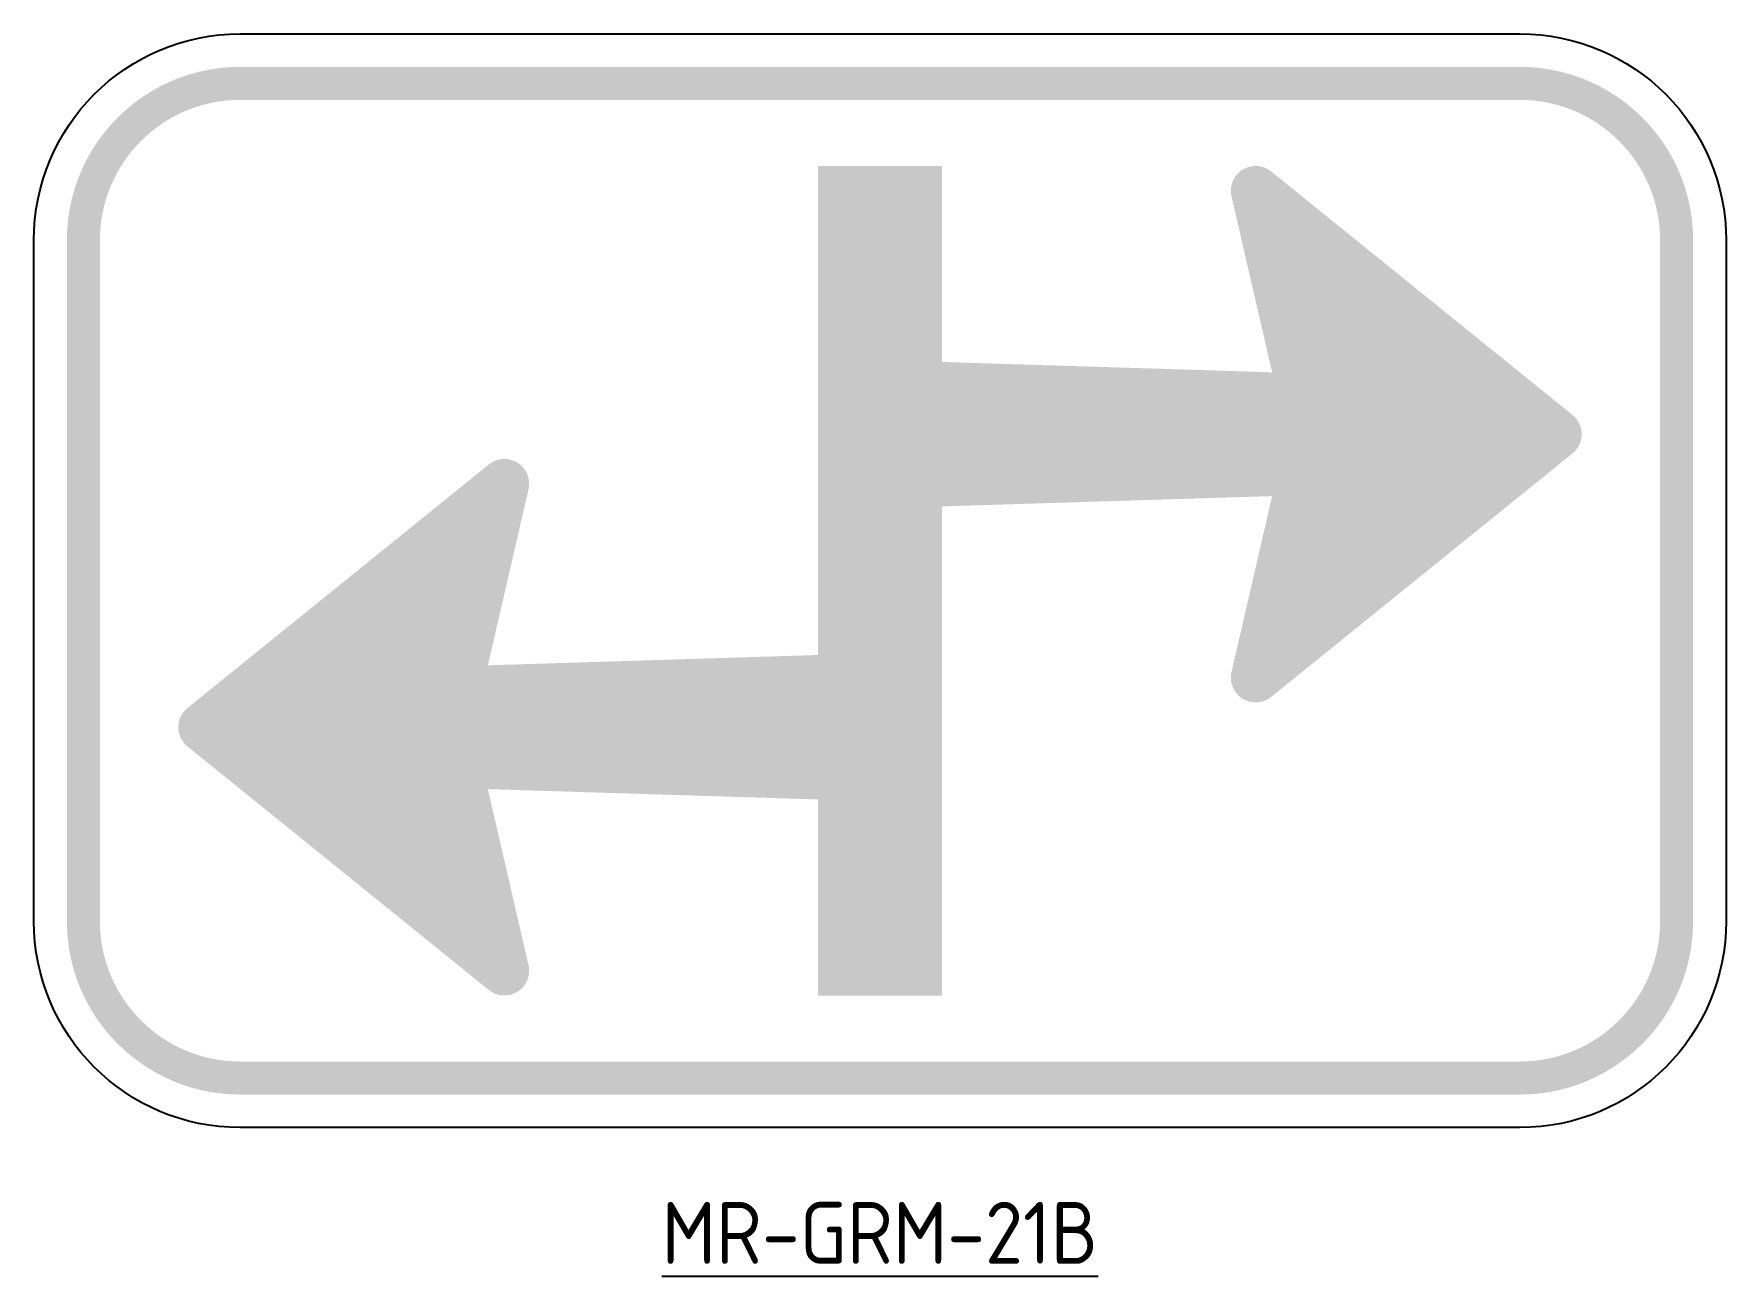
# Model space of a CAD drawing. Extents: x -41 to 41, y -7.2 to 53.
import ezdxf

# ---------------------------------------------------------------- set-up
doc = ezdxf.new("R2010")
doc.units = 0
doc.layers.add('_BLACK', color=7, linetype='Continuous', true_color=0x0a0a0a)
doc.layers.add('T35', color=3, linetype='Continuous')
doc.styles.add('T35', font='isocp2.shx', dxfattribs={"height": 3.5})

msp = doc.modelspace()

# ---------------------------------------------------------------- hatches: boundary and pattern name
at = {"layer": '_BLACK'}
h = msp.add_hatch(color=256, dxfattribs=at)
h.dxf.hatch_style = 1
edge = h.paths.add_edge_path()
edge.add_arc((-31, 43), 8.4, 90, 180, ccw=False)
edge.add_line((-31, 51.40000000000001), (31, 51.40000000000001))
edge.add_arc((31, 43), 8.4, 0, 90, ccw=False)
edge.add_line((39.40000000000001, 43), (39.40000000000001, 10))
edge.add_arc((31, 10), 8.4, -90, 0, ccw=False)
edge.add_line((31, 1.6), (-31, 1.6))
edge.add_arc((-31, 10), 8.4, 180, 270, ccw=False)
edge.add_line((-39.40000000000001, 10), (-39.40000000000001, 43))
edge = h.paths.add_edge_path(flags=16)
edge.add_arc((-31, 43), 6.800000000000001, 90, 180, ccw=False)
edge.add_line((-31, 49.8), (31, 49.8))
edge.add_arc((31, 43), 6.800000000000001, 0, 90, ccw=False)
edge.add_line((37.8, 43), (37.8, 10))
edge.add_arc((31, 10), 6.800000000000001, -90, 0, ccw=False)
edge.add_line((31, 3.2), (-31, 3.2))
edge.add_arc((-31, 10), 6.800000000000001, 180, 270, ccw=False)
edge.add_line((-37.8, 10), (-37.8, 43))
h = msp.add_hatch(color=256, dxfattribs=at)
h.dxf.hatch_style = 1
edge = h.paths.add_edge_path()
edge.add_line((-3, 22.9), (-2.999999999999909, 46.60000000000019))
edge.add_line((-2.999999999999909, 46.60000000000019), (3, 46.60000000000019))
edge.add_line((3, 46.60000000000019), (3, 37.10000000000019))
edge.add_line((3, 37.10000000000019), (19, 36.60000000000019))
edge.add_line((19, 36.60000000000019), (17.03075366437406, 45.1300685149432))
edge.add_arc((18.20000000000009, 45.40000000000018), 1.20000000000001, 51.05419189411339, 192.9995207492503, ccw=False)
edge.add_line((18.95430207686022, 46.33328901035247), (33.55430207686022, 34.53328901035256))
edge.add_arc((32.80000000000009, 33.60000000000019), 1.200000000000015, -51.05419189411532, 51.05419189411532, ccw=False)
edge.add_line((33.55430207686022, 32.6667109896478), (18.95430207686022, 20.86671098964771))
edge.add_arc((18.20000000000009, 21.80000000000009), 1.200000000000001, 167.000479250754, 308.94580810588377, ccw=False)
edge.add_line((17.03075366437406, 22.06993148505699), (19, 30.60000000000018))
edge.add_line((19, 30.60000000000018), (3, 30.10000000000018))
edge.add_line((3, 30.10000000000018), (3, 6.399999999999999))
edge.add_line((3, 6.4), (-3.000000000000091, 6.4))
edge.add_line((-3.000000000000091, 6.4), (-3, 15.9))
edge.add_line((-3, 15.9), (-19.00000000000009, 16.4))
edge.add_line((-19.00000000000009, 16.4), (-17.03075366437406, 7.869931485056988))
edge.add_arc((-18.20000000000009, 7.600000000000001), 1.20000000000001, -128.9458081058865, 12.999520749250223, ccw=False)
edge.add_line((-18.95430207686022, 6.666710989647709), (-33.55430207686022, 18.46671098964762))
edge.add_arc((-32.80000000000009, 19.4), 1.200000000000015, 128.9458081058847, 231.0541918941153, ccw=False)
edge.add_line((-33.55430207686022, 20.33328901035238), (-18.95430207686022, 32.13328901035248))
edge.add_arc((-18.20000000000009, 31.20000000000009), 1.200000000000001, -12.999520749246017, 128.9458081058839, ccw=False)
edge.add_line((-17.03075366437406, 30.9300685149432), (-19.00000000000009, 22.4))
edge.add_line((-19.00000000000009, 22.4), (-3, 22.9))

# ---------------------------------------------------------------- linework, layer by layer
msp.add_lwpolyline([(-41, 43, -0.414213562373095), (-31, 53), (31, 53, -0.414213562373095), (41, 43), (41, 10, -0.414213562373095), (31, 0), (-31, 0, -0.414213562373095), (-41, 10)], format="xyb", close=True)

# ---------------------------------------------------------------- texts
at = {"layer": 'T35', "insert": (-4.547473508864641e-14, -3.6), "char_height": 3, "attachment_point": 2, "style": 'T35'}
msp.add_mtext('{\\LMR-GRM-21B}', dxfattribs=at)

doc.saveas('drawing.dxf')
